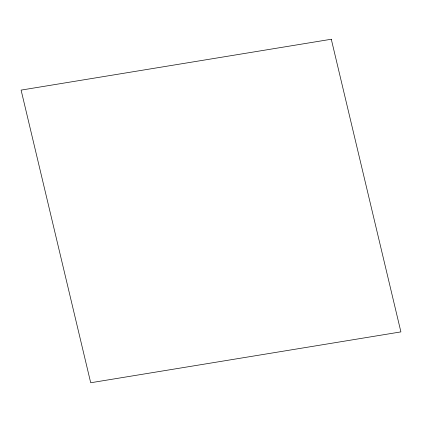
<?xml version="1.0" encoding="UTF-8"?>
<svg xmlns="http://www.w3.org/2000/svg" width="422" height="422" viewBox="0 0 422 422"><rect width="100%" height="100%" fill="white"/><g stroke="black" fill="none" stroke-linecap="round" stroke-linejoin="round"><path stroke-width="0.63" d="M331.296 39.246L21.1 90.102L90.704 382.754L400.9 331.898L331.296 39.246"/></g></svg>
